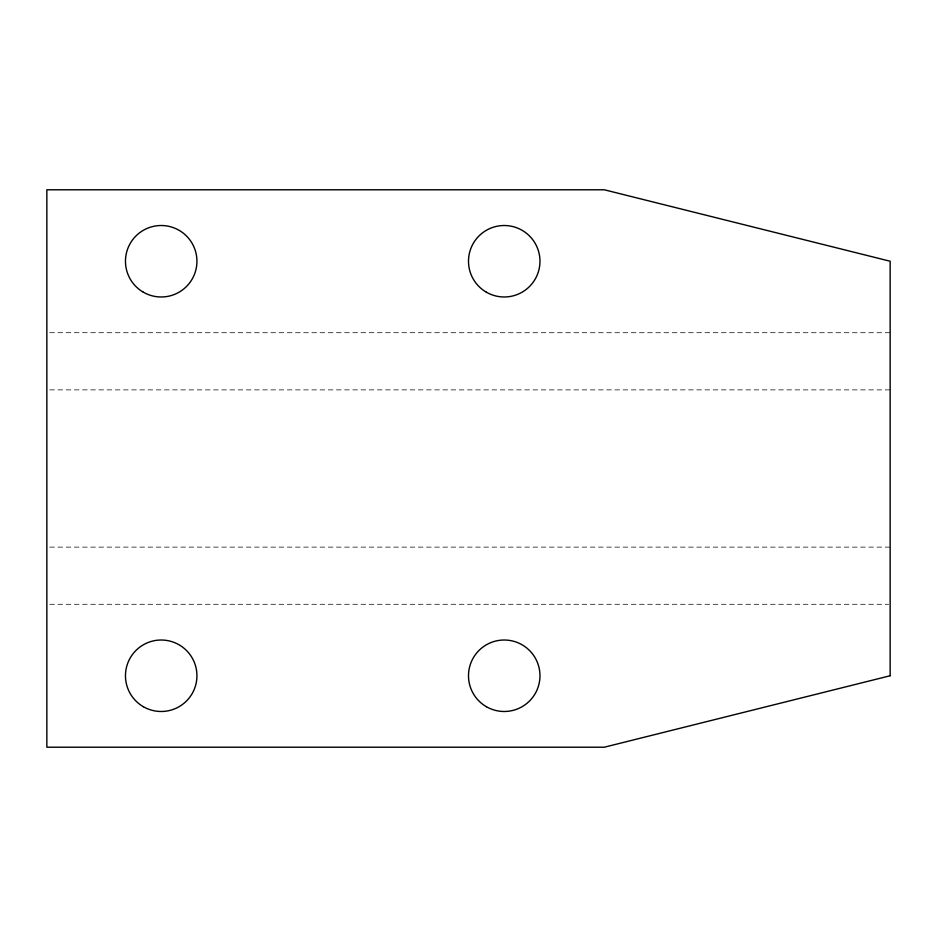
<?xml version="1.0" encoding="UTF-8"?>
<svg xmlns="http://www.w3.org/2000/svg" width="937" height="937" viewBox="0 0 937 937"><rect width="100%" height="100%" fill="white"/><g stroke="black" fill="none" stroke-linecap="round" stroke-linejoin="round"><path stroke-width="0.7" stroke-dasharray="4.68 3.51" d="M49.778 332.717L890.15 332.717M49.778 389.886L890.15 389.886M49.778 547.114L890.15 547.114M49.778 604.283L888.686 604.283"/><path stroke-width="1.41" d="M890.15 675.753L604.283 747.222L46.85 747.222L46.85 189.778L604.283 189.778L890.15 261.247L890.15 675.753M486.362 706.697A35.735 35.735 0 0 0 539.97 675.753A35.735 35.735 0 0 0 486.362 644.808A35.735 35.735 0 0 0 486.362 706.697M143.326 706.697A35.735 35.735 0 0 0 196.934 675.753A35.735 35.735 0 0 0 143.326 644.808A35.735 35.735 0 0 0 143.326 706.697M486.362 292.192A35.735 35.735 0 0 0 539.97 261.247A35.735 35.735 0 0 0 486.362 230.303A35.735 35.735 0 0 0 486.362 292.192M143.326 292.192A35.735 35.735 0 0 0 196.934 261.247A35.735 35.735 0 0 0 143.326 230.303A35.735 35.735 0 0 0 143.326 292.192"/></g></svg>
